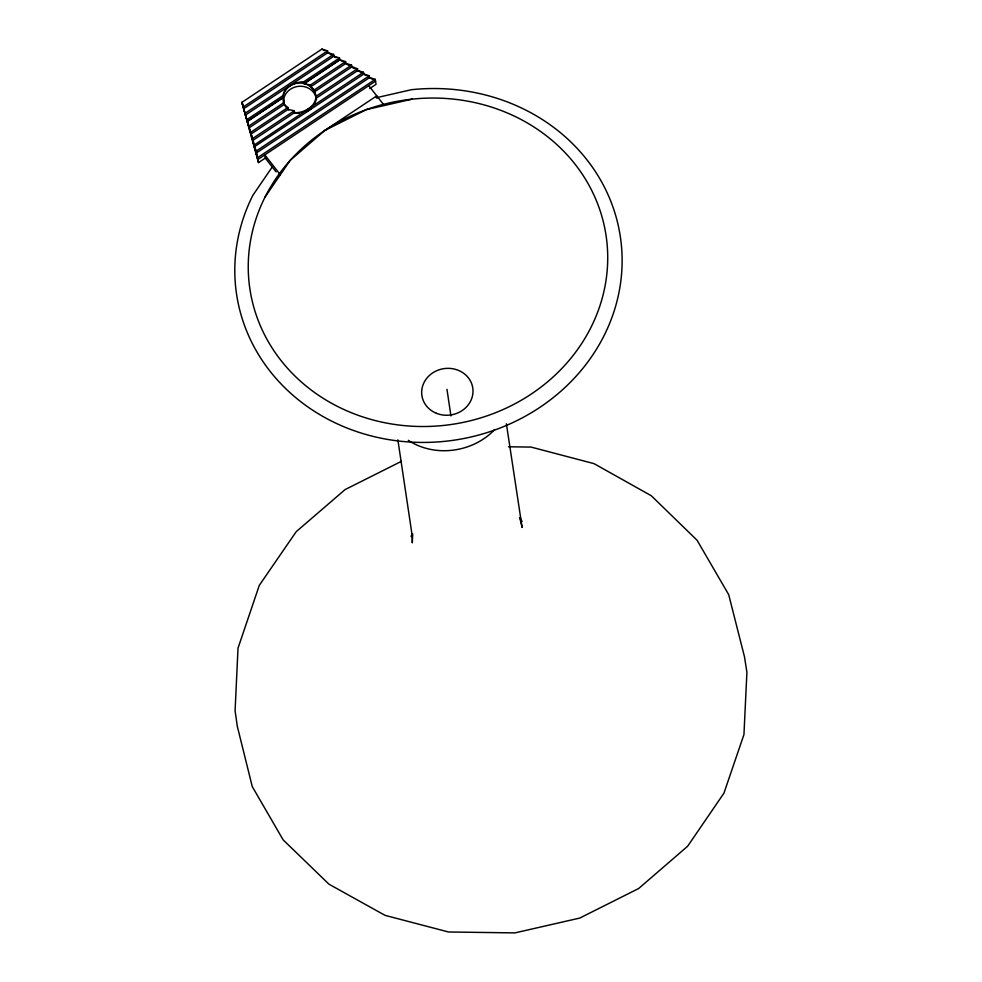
<?xml version="1.0" encoding="UTF-8"?>
<svg xmlns="http://www.w3.org/2000/svg" width="982" height="982" viewBox="0 0 982 982"><rect width="100%" height="100%" fill="white"/><g stroke="black" fill="none" stroke-linecap="round" stroke-linejoin="round"><path stroke-width="1.47" d="M315.971 96.42L315.787 100.373A16.596 15.098 -8.5 0 1 314.486 104.166M412.722 533.962L412.305 542.837L412.133 535.288L397.87 439.85M332.947 55.704L336.249 57.668L333.831 56.219L333.561 54.403L327.865 52.66L327.595 50.843L321.912 49.1L241.903 102.374L247.28 121.375L283.086 97.537C282.386 87.496 295.03 81.653 303.708 81.813L339.514 57.963L339.821 59.755L303.978 83.617L303.708 81.813M254.473 146.834L252.681 140.5L294.575 112.611C305.267 113.642 320.377 103.417 314.559 91.768L314.289 89.963L310.656 86.833L310.386 85.029L304.125 83.666L339.895 59.841L345.578 61.596L345.848 63.413L354.318 68.31M411.974 534.245L411.249 536.553L412.17 533.864M272.247 166.977L252.877 195.283A194.019 176.551 -8.5 0 0 378.475 437.641A194.019 176.551 -8.5 0 0 621.397 275.893A194.019 176.551 -8.5 0 0 411.433 89.706L376.204 97.758M265.017 197.124L290.206 160.324L324.772 130.483L376.757 95.868L377.076 98.004M494.781 429.465C473.103 452.493 434.891 457.894 408.316 440.329M243.426 106.891L327.595 50.843M243.696 108.707L327.865 52.66M245.218 113.225L333.561 54.403M245.488 115.041L333.831 56.219L339.514 57.963M247.01 119.559L282.816 95.72M248.827 126.015L284.019 102.582L283.074 97.684L247.304 121.498L253.786 142.771M310.386 85.029L345.578 61.596M249.097 127.832L284.289 104.399L284.019 102.582M310.656 86.833L345.848 63.413L351.544 65.156L352.01 66.837L357.497 68.715L357.767 70.532L363.463 72.275L363.696 74.116L254.399 146.748L258.02 159.391L375.541 81.138M250.619 132.349L287.873 107.541L284.289 104.399M314.289 89.963L351.544 65.156M287.873 107.541L288.143 109.358L250.889 134.166L251.993 136.437M314.559 91.768L352.01 66.837M252.411 138.683L294.305 110.794L294.575 112.611M315.603 96.604L357.497 68.715M315.873 98.421L357.767 70.532M254.203 145.029L363.463 72.275M255.921 151.265L369.306 75.774L369.576 77.578L375.271 79.333L376.02 84.342L369.698 88.552M266.073 157.55L258.499 162.595L256.179 153.094L369.576 77.578M257.75 157.574L375.271 79.333M324.772 130.483A180.074 163.859 -8.5 0 1 607.023 243.327A180.074 163.859 -8.5 0 1 352.145 413.041A180.074 163.859 -8.5 0 1 324.772 130.483L366.372 109.603L412.17 99.145M401.368 461.356L345.075 489.601L296.22 531.667L259.297 585.346L238.012 648.169L235.091 710.796L237.288 726.214L252.264 786.594L283.111 839.831L328.982 884.205L385.067 915.359L448.467 931.979L514.875 932.9L579.748 918.072L638.668 888.514L687.633 846.239L723.943 793.161L743.951 734.548L746.909 672.265L744.503 656.872L728.693 594.638L697.073 540.26L651.348 495.775L594.024 463.639L531.102 447.092L508.443 446.773M294.305 110.794L288.143 109.358M293.851 112.414L296.601 113.139A16.596 15.098 -8.5 0 0 299.485 113.298M363.622 74.018L369.306 75.774M321.912 49.1L324.514 50.659M327.129 52.218L331.437 54.796M338.851 59.227L342.767 61.559M344.78 62.762L354.502 68.568M356.613 69.832L366.004 75.442M368.434 76.903L372.387 79.26M286.879 108.143L288.831 110.033M368.753 85.655L384.306 105.516M280.349 174.735L264.796 154.886L265.275 158.077L276.102 171.899M256.179 153.094L257.468 155.242M285.909 107.198L283.908 103.736L283.16 95.966A16.596 15.098 -8.5 0 1 302.333 83.188C308.581 84.096 314.621 88.675 315.652 95.144M519.588 517.539L521.884 521.491L520.215 518.177M258.499 162.595L241.903 102.374L243.008 104.644M254.399 146.748L257.174 152.431M241.903 102.374L258.02 159.391M520.043 518.938L522.117 527.432L506.381 423.745M446.97 389.326L450.934 415.902M283.454 103.11A16.596 15.098 -8.5 0 1 298.491 86.33A16.596 15.098 -8.5 0 1 316.45 99.612M311.196 108.56A16.596 15.098 -8.5 0 1 306.482 111.69M436.499 413.336A25.741 23.421 -8.5 0 0 472.919 389.081A25.741 23.421 -8.5 0 0 432.583 372.964A25.741 23.421 -8.5 0 0 436.499 413.336"/></g></svg>
